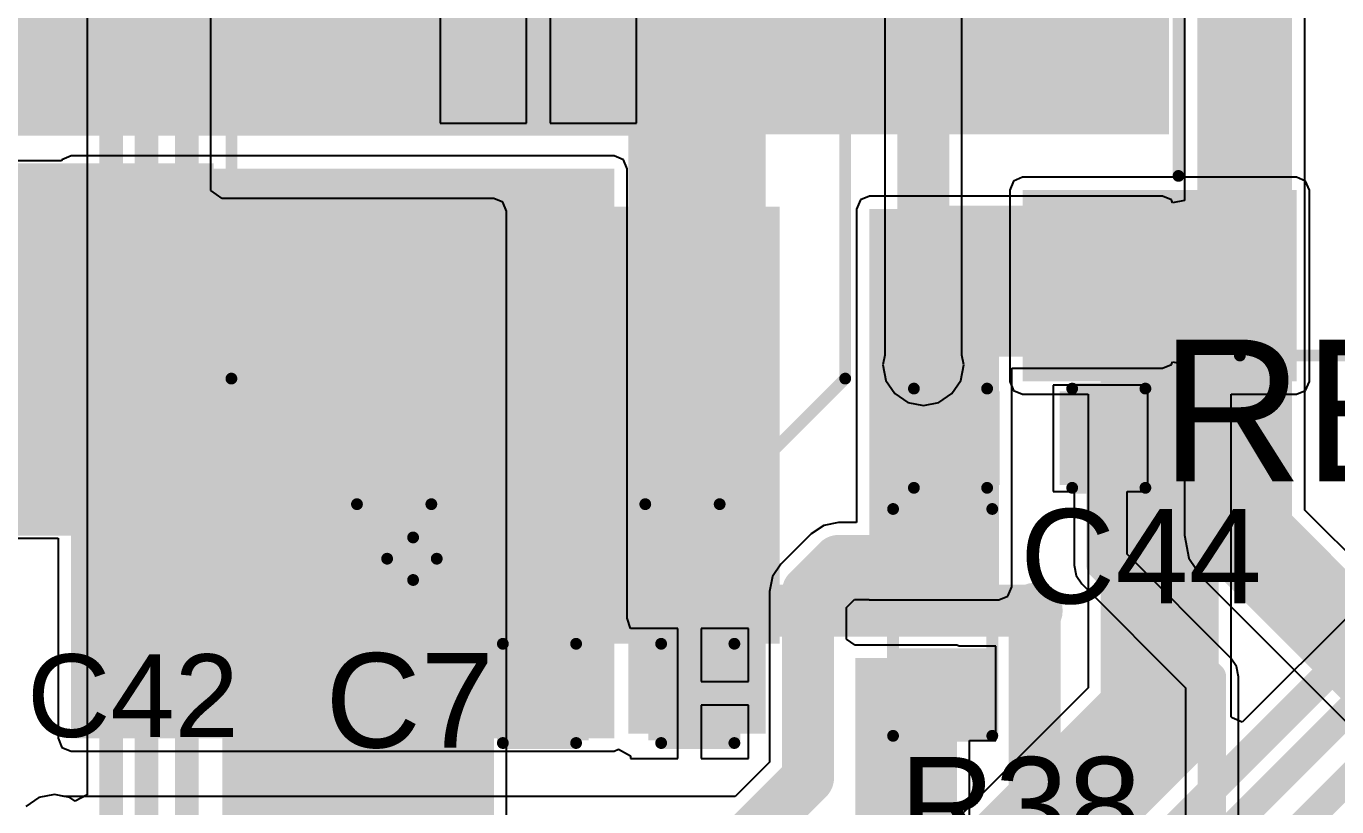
# Model space of a CAD drawing. Header units: millimetres. Extents: x -0.27 to 4.7, y -0.39 to 2.83.
# Drawn here: x 3.32 to 3.875, y 1.77 to 2.1 of the extents above; entities that cross this region are included whole.
import ezdxf

# ---------------------------------------------------------------- set-up
doc = ezdxf.new("R2010")
doc.units = ezdxf.units.MM
doc.header["$MEASUREMENT"] = 0
for name, color, linetype in [('BottomLayer', 5, 'Continuous'), ('BottomSolder', 6, 'Continuous'), ('TopLayer', 1, 'Continuous'), ('TopOverlay', 2, 'Continuous'), ('TopPaste', 8, 'Continuous'), ('TopSolder', 216, 'Continuous'), ('ViaHoleLayer', 16, 'Continuous')]:
    doc.layers.add(name, color=color, linetype=linetype)
doc.styles.add('Arial', font='', dxfattribs={"height": 0.2})
doc.styles.get('Arial').set_extended_font_data('Arial')

# ---------------------------------------------------------------- blocks, each defined once
blk = doc.blocks.new('20SVPF120M_42')
at = {"layer": 'TopLayer'}
for points in [[(-0.17913, 0.0315), (-0.04134, 0.0315), (-0.04134, -0.0315), (-0.17913, -0.0315)], [(0.04134, 0.0315), (0.17913, 0.0315), (0.17913, -0.0315), (0.04134, -0.0315)]]:
    blk.add_hatch(color=1, dxfattribs=at).paths.add_polyline_path(points)
at = {"layer": 'TopPaste'}
for points in [[(-0.17913, 0.0315), (-0.04134, 0.0315), (-0.04134, -0.0315), (-0.17913, -0.0315)], [(0.04134, 0.0315), (0.17913, 0.0315), (0.17913, -0.0315), (0.04134, -0.0315)]]:
    blk.add_hatch(color=8, dxfattribs=at).paths.add_polyline_path(points)
at = {"layer": 'TopSolder'}
for points in [[(-0.18313, 0.0355), (-0.03734, 0.0355), (-0.03734, -0.0355), (-0.18313, -0.0355)], [(0.03734, 0.0355), (0.18313, 0.0355), (0.18313, -0.0355), (0.03734, -0.0355)]]:
    blk.add_hatch(color=216, dxfattribs=at).paths.add_polyline_path(points)
at = {"layer": 'TopOverlay', "const_width": 0.005}
for points in [[(-0.07677, 0.12992), (-0.12992, 0.07677)], [(-0.07677, 0.12992), (0.12992, 0.12992)], [(0.12992, 0.12992), (0.12992, 0.04528)], [(-0.12992, 0.07677), (-0.12992, 0.04528)], [(-0.153, 0.064), (-0.153, 0.043)], [(-0.162, 0.053), (-0.144, 0.053)], [(-0.12992, -0.04528), (-0.12992, -0.07677)], [(0.12992, -0.04528), (0.12992, -0.12992)], [(-0.12992, -0.07677), (-0.07677, -0.12992)], [(-0.07677, -0.12992), (0.12992, -0.12992)]]:
    blk.add_lwpolyline(points, dxfattribs=at)
at = {"layer": 'TopOverlay', "const_width": 0.0025}
for points in [[(-0.07802, 0.12992, 1), (-0.07552, 0.12992, 1)], [(-0.07802, 0.12992, 1), (-0.07552, 0.12992, 1)], [(0.12867, 0.12992, 1), (0.13117, 0.12992, 1)], [(0.12867, 0.12992, 1), (0.13117, 0.12992, 1)], [(-0.13117, 0.07677, 1), (-0.12867, 0.07677, 1)], [(-0.13117, 0.07677, 1), (-0.12867, 0.07677, 1)], [(-0.15425, 0.064, 1), (-0.15175, 0.064, 1)], [(-0.16325, 0.053, 1), (-0.16075, 0.053, 1)], [(-0.14525, 0.053, 1), (-0.14275, 0.053, 1)], [(-0.15425, 0.043, 1), (-0.15175, 0.043, 1)], [(-0.13117, 0.04528, 1), (-0.12867, 0.04528, 1)], [(0.12867, 0.04528, 1), (0.13117, 0.04528, 1)], [(-0.13117, -0.04528, 1), (-0.12867, -0.04528, 1)], [(0.12867, -0.04528, 1), (0.13117, -0.04528, 1)], [(-0.13117, -0.07677, 1), (-0.12867, -0.07677, 1)], [(-0.13117, -0.07677, 1), (-0.12867, -0.07677, 1)], [(-0.07802, -0.12992, 1), (-0.07552, -0.12992, 1)], [(-0.07802, -0.12992, 1), (-0.07552, -0.12992, 1)], [(0.12867, -0.12992, 1), (0.13117, -0.12992, 1)], [(0.12867, -0.12992, 1), (0.13117, -0.12992, 1)]]:
    blk.add_lwpolyline(points, format="xyb", close=True, dxfattribs=at)
blk = doc.blocks.new('SOT__223_59')
at = {"layer": 'TopLayer'}
for points in [[(-0.0748, 0.15945), (0.0748, 0.15945), (0.0748, 0.08071), (-0.0748, 0.08071)], [(-0.12008, -0.08071), (-0.06102, -0.08071), (-0.06102, -0.15945), (-0.12008, -0.15945)], [(-0.02953, -0.08071), (0.02953, -0.08071), (0.02953, -0.15945), (-0.02953, -0.15945)], [(0.06102, -0.08071), (0.12008, -0.08071), (0.12008, -0.15945), (0.06102, -0.15945)]]:
    blk.add_hatch(color=1, dxfattribs=at).paths.add_polyline_path(points)
at = {"layer": 'TopPaste'}
for points in [[(-0.0748, 0.15945), (0.0748, 0.15945), (0.0748, 0.08071), (-0.0748, 0.08071)], [(-0.12008, -0.08071), (-0.06102, -0.08071), (-0.06102, -0.15945), (-0.12008, -0.15945)], [(-0.02953, -0.08071), (0.02953, -0.08071), (0.02953, -0.15945), (-0.02953, -0.15945)], [(0.06102, -0.08071), (0.12008, -0.08071), (0.12008, -0.15945), (0.06102, -0.15945)]]:
    blk.add_hatch(color=8, dxfattribs=at).paths.add_polyline_path(points)
at = {"layer": 'TopSolder'}
for points in [[(-0.0788, 0.16345), (0.0788, 0.16345), (0.0788, 0.07671), (-0.0788, 0.07671)], [(-0.12408, -0.07671), (-0.05702, -0.07671), (-0.05702, -0.16345), (-0.12408, -0.16345)], [(-0.03353, -0.07671), (0.03353, -0.07671), (0.03353, -0.16345), (-0.03353, -0.16345)], [(0.05702, -0.07671), (0.12408, -0.07671), (0.12408, -0.16345), (0.05702, -0.16345)]]:
    blk.add_hatch(color=216, dxfattribs=at).paths.add_polyline_path(points)
at = {"layer": 'TopOverlay'}
for points, const_width in [([(-0.13, -0.072), (-0.13, 0.071)], 0.005), ([(0.13, 0.071), (-0.13, 0.071)], 0.005), ([(0.13, -0.072), (0.13, 0.071)], 0.005), ([(0.13, -0.072), (-0.13, -0.072)], 0.005), ([(-0.132, -0.126), (-0.132, -0.116)], 0.00787), ([(-0.127, -0.121), (-0.132, -0.116)], 0.00787), ([(-0.132, -0.126), (-0.127, -0.121)], 0.00787)]:
    blk.add_lwpolyline(points, dxfattribs=dict(at, const_width=const_width))
for points, const_width in [([(-0.13125, 0.071, 1), (-0.12875, 0.071, 1)], 0.0025), ([(-0.13125, 0.071, 1), (-0.12875, 0.071, 1)], 0.0025), ([(0.12875, 0.071, 1), (0.13125, 0.071, 1)], 0.0025), ([(0.12875, 0.071, 1), (0.13125, 0.071, 1)], 0.0025), ([(-0.13125, -0.072, 1), (-0.12875, -0.072, 1)], 0.0025), ([(-0.13125, -0.072, 1), (-0.12875, -0.072, 1)], 0.0025), ([(0.12875, -0.072, 1), (0.13125, -0.072, 1)], 0.0025), ([(0.12875, -0.072, 1), (0.13125, -0.072, 1)], 0.0025), ([(-0.13397, -0.116, 1), (-0.13003, -0.116, 1)], 0.00394), ([(-0.13397, -0.116, 1), (-0.13003, -0.116, 1)], 0.00394), ([(-0.12897, -0.121, 1), (-0.12503, -0.121, 1)], 0.00394), ([(-0.12897, -0.121, 1), (-0.12503, -0.121, 1)], 0.00394), ([(-0.13397, -0.126, 1), (-0.13003, -0.126, 1)], 0.00394), ([(-0.13397, -0.126, 1), (-0.13003, -0.126, 1)], 0.00394)]:
    blk.add_lwpolyline(points, format="xyb", close=True, dxfattribs=dict(at, const_width=const_width))
blk = doc.blocks.new('TL3301NF160QG_60')
at = {"layer": 'TopLayer'}
for points in [[(-0.1374, 0.06063), (-0.22087, 0.06063), (-0.22087, 0.11654), (-0.1374, 0.11654)], [(0.22087, 0.06063), (0.1374, 0.06063), (0.1374, 0.11654), (0.22087, 0.11654)], [(-0.1374, -0.11654), (-0.22087, -0.11654), (-0.22087, -0.06063), (-0.1374, -0.06063)], [(0.22087, -0.11654), (0.1374, -0.11654), (0.1374, -0.06063), (0.22087, -0.06063)]]:
    blk.add_hatch(color=1, dxfattribs=at).paths.add_polyline_path(points)
at = {"layer": 'TopPaste'}
for points in [[(-0.1374, 0.06063), (-0.22087, 0.06063), (-0.22087, 0.11654), (-0.1374, 0.11654)], [(0.22087, 0.06063), (0.1374, 0.06063), (0.1374, 0.11654), (0.22087, 0.11654)], [(-0.1374, -0.11654), (-0.22087, -0.11654), (-0.22087, -0.06063), (-0.1374, -0.06063)], [(0.22087, -0.11654), (0.1374, -0.11654), (0.1374, -0.06063), (0.22087, -0.06063)]]:
    blk.add_hatch(color=8, dxfattribs=at).paths.add_polyline_path(points)
at = {"layer": 'TopSolder'}
for points in [[(-0.1334, 0.05663), (-0.22487, 0.05663), (-0.22487, 0.12054), (-0.1334, 0.12054)], [(0.22487, 0.05663), (0.1334, 0.05663), (0.1334, 0.12054), (0.22487, 0.12054)], [(-0.1334, -0.12054), (-0.22487, -0.12054), (-0.22487, -0.05663), (-0.1334, -0.05663)], [(0.22487, -0.12054), (0.1334, -0.12054), (0.1334, -0.05663), (0.22487, -0.05663)]]:
    blk.add_hatch(color=216, dxfattribs=at).paths.add_polyline_path(points)
at = {"layer": 'TopOverlay'}
for points, const_width in [([(-0.188, 0.129), (-0.183, 0.124)], 0.00787), ([(-0.188, 0.129), (-0.178, 0.129)], 0.00787), ([(-0.183, 0.124), (-0.178, 0.129)], 0.00787), ([(-0.101, 0.12), (0.094, 0.12)], 0.005), ([(0.12, -0.041), (0.12, 0.044)], 0.005), ([(-0.12, -0.044), (-0.12, 0.041)], 0.005), ([(-0.094, -0.12), (0.101, -0.12)], 0.005)]:
    blk.add_lwpolyline(points, dxfattribs=dict(at, const_width=const_width))
for points, const_width in [([(-0.18997, 0.129, 1), (-0.18603, 0.129, 1)], 0.00394), ([(-0.18997, 0.129, 1), (-0.18603, 0.129, 1)], 0.00394), ([(-0.18497, 0.124, 1), (-0.18103, 0.124, 1)], 0.00394), ([(-0.18497, 0.124, 1), (-0.18103, 0.124, 1)], 0.00394), ([(-0.17997, 0.129, 1), (-0.17603, 0.129, 1)], 0.00394), ([(-0.17997, 0.129, 1), (-0.17603, 0.129, 1)], 0.00394), ([(-0.10225, 0.12, 1), (-0.09975, 0.12, 1)], 0.0025), ([(0.09275, 0.12, 1), (0.09525, 0.12, 1)], 0.0025), ([(0.11875, 0.044, 1), (0.12125, 0.044, 1)], 0.0025), ([(-0.12125, 0.041, 1), (-0.11875, 0.041, 1)], 0.0025), ([(0.11875, -0.041, 1), (0.12125, -0.041, 1)], 0.0025), ([(-0.12125, -0.044, 1), (-0.11875, -0.044, 1)], 0.0025), ([(-0.09525, -0.12, 1), (-0.09275, -0.12, 1)], 0.0025), ([(0.09975, -0.12, 1), (0.10225, -0.12, 1)], 0.0025)]:
    blk.add_lwpolyline(points, format="xyb", close=True, dxfattribs=dict(at, const_width=const_width))
blk = doc.blocks.new('R___0603_72')
at = {"layer": 'TopLayer'}
for points in [[(-0.015, 0.0175), (-0.015, -0.0175), (-0.045, -0.0175), (-0.045, 0.0175)], [(0.045, 0.0175), (0.045, -0.0175), (0.015, -0.0175), (0.015, 0.0175)]]:
    blk.add_hatch(color=1, dxfattribs=at).paths.add_polyline_path(points)
at = {"layer": 'TopPaste'}
for points in [[(-0.015, 0.0175), (-0.015, -0.0175), (-0.045, -0.0175), (-0.045, 0.0175)], [(0.045, 0.0175), (0.045, -0.0175), (0.015, -0.0175), (0.015, 0.0175)]]:
    blk.add_hatch(color=8, dxfattribs=at).paths.add_polyline_path(points)
at = {"layer": 'TopSolder'}
for points in [[(-0.011, 0.0215), (-0.011, -0.0215), (-0.049, -0.0215), (-0.049, 0.0215)], [(0.049, 0.0215), (0.049, -0.0215), (0.011, -0.0215), (0.011, 0.0215)]]:
    blk.add_hatch(color=216, dxfattribs=at).paths.add_polyline_path(points)
at = {"layer": 'TopOverlay', "const_width": 0.005}
for points in [[(-0.048, -0.021), (-0.048, 0.021)], [(0.048, 0.021), (-0.048, 0.021)], [(0.048, -0.021), (0.048, 0.021)], [(0.048, -0.021), (-0.048, -0.021)]]:
    blk.add_lwpolyline(points, dxfattribs=at)
at = {"layer": 'TopOverlay', "const_width": 0.0025}
for points in [[(-0.04925, 0.021, 1), (-0.04675, 0.021, 1)], [(-0.04925, 0.021, 1), (-0.04675, 0.021, 1)], [(0.04675, 0.021, 1), (0.04925, 0.021, 1)], [(0.04675, 0.021, 1), (0.04925, 0.021, 1)], [(-0.04925, -0.021, 1), (-0.04675, -0.021, 1)], [(-0.04925, -0.021, 1), (-0.04675, -0.021, 1)], [(0.04675, -0.021, 1), (0.04925, -0.021, 1)], [(0.04675, -0.021, 1), (0.04925, -0.021, 1)]]:
    blk.add_lwpolyline(points, format="xyb", close=True, dxfattribs=at)
blk = doc.blocks.new('C___0603_176')
at = {"layer": 'TopLayer'}
for points in [[(-0.015, 0.0175), (-0.015, -0.0175), (-0.045, -0.0175), (-0.045, 0.0175)], [(0.045, 0.0175), (0.045, -0.0175), (0.015, -0.0175), (0.015, 0.0175)]]:
    blk.add_hatch(color=1, dxfattribs=at).paths.add_polyline_path(points)
at = {"layer": 'TopPaste'}
for points in [[(-0.015, 0.0175), (-0.015, -0.0175), (-0.045, -0.0175), (-0.045, 0.0175)], [(0.045, 0.0175), (0.045, -0.0175), (0.015, -0.0175), (0.015, 0.0175)]]:
    blk.add_hatch(color=8, dxfattribs=at).paths.add_polyline_path(points)
at = {"layer": 'TopSolder'}
for points in [[(-0.01264, 0.01986), (-0.01264, -0.01986), (-0.04736, -0.01986), (-0.04736, 0.01986)], [(0.04736, 0.01986), (0.04736, -0.01986), (0.01264, -0.01986), (0.01264, 0.01986)]]:
    blk.add_hatch(color=216, dxfattribs=at).paths.add_polyline_path(points)
at = {"layer": 'TopOverlay', "const_width": 0.005}
for points in [[(-0.049, 0.021), (-0.049, -0.021)], [(-0.018, 0.021), (-0.049, 0.021)], [(0.049, 0.021), (0.018, 0.021)], [(0.049, 0.021), (0.049, -0.021)], [(-0.018, -0.021), (-0.049, -0.021)], [(0.049, -0.021), (0.018, -0.021)]]:
    blk.add_lwpolyline(points, dxfattribs=at)
at = {"layer": 'TopOverlay', "const_width": 0.0025}
for points in [[(-0.05025, 0.021, 1), (-0.04775, 0.021, 1)], [(-0.05025, 0.021, 1), (-0.04775, 0.021, 1)], [(-0.01925, 0.021, 1), (-0.01675, 0.021, 1)], [(0.01675, 0.021, 1), (0.01925, 0.021, 1)], [(0.04775, 0.021, 1), (0.05025, 0.021, 1)], [(0.04775, 0.021, 1), (0.05025, 0.021, 1)], [(-0.05025, -0.021, 1), (-0.04775, -0.021, 1)], [(-0.05025, -0.021, 1), (-0.04775, -0.021, 1)], [(-0.01925, -0.021, 1), (-0.01675, -0.021, 1)], [(0.01675, -0.021, 1), (0.01925, -0.021, 1)], [(0.04775, -0.021, 1), (0.05025, -0.021, 1)], [(0.04775, -0.021, 1), (0.05025, -0.021, 1)]]:
    blk.add_lwpolyline(points, format="xyb", close=True, dxfattribs=at)
blk = doc.blocks.new('C___0603_212')
at = {"layer": 'TopLayer'}
for points in [[(-0.015, 0.0175), (-0.015, -0.0175), (-0.045, -0.0175), (-0.045, 0.0175)], [(0.045, 0.0175), (0.045, -0.0175), (0.015, -0.0175), (0.015, 0.0175)]]:
    blk.add_hatch(color=1, dxfattribs=at).paths.add_polyline_path(points)
at = {"layer": 'TopPaste'}
for points in [[(-0.015, 0.0175), (-0.015, -0.0175), (-0.045, -0.0175), (-0.045, 0.0175)], [(0.045, 0.0175), (0.045, -0.0175), (0.015, -0.0175), (0.015, 0.0175)]]:
    blk.add_hatch(color=8, dxfattribs=at).paths.add_polyline_path(points)
at = {"layer": 'TopSolder'}
for points in [[(-0.01264, 0.01986), (-0.01264, -0.01986), (-0.04736, -0.01986), (-0.04736, 0.01986)], [(0.04736, 0.01986), (0.04736, -0.01986), (0.01264, -0.01986), (0.01264, 0.01986)]]:
    blk.add_hatch(color=216, dxfattribs=at).paths.add_polyline_path(points)
at = {"layer": 'TopOverlay', "const_width": 0.005}
for points in [[(-0.018, 0.021), (-0.049, 0.021)], [(-0.049, 0.021), (-0.049, -0.021)], [(0.049, 0.021), (0.018, 0.021)], [(0.049, 0.021), (0.049, -0.021)], [(-0.018, -0.021), (-0.049, -0.021)], [(0.049, -0.021), (0.018, -0.021)]]:
    blk.add_lwpolyline(points, dxfattribs=at)
at = {"layer": 'TopOverlay', "const_width": 0.0025}
for points in [[(-0.05025, 0.021, 1), (-0.04775, 0.021, 1)], [(-0.05025, 0.021, 1), (-0.04775, 0.021, 1)], [(-0.01925, 0.021, 1), (-0.01675, 0.021, 1)], [(0.01675, 0.021, 1), (0.01925, 0.021, 1)], [(0.04775, 0.021, 1), (0.05025, 0.021, 1)], [(0.04775, 0.021, 1), (0.05025, 0.021, 1)], [(-0.05025, -0.021, 1), (-0.04775, -0.021, 1)], [(-0.05025, -0.021, 1), (-0.04775, -0.021, 1)], [(-0.01925, -0.021, 1), (-0.01675, -0.021, 1)], [(0.01675, -0.021, 1), (0.01925, -0.021, 1)], [(0.04775, -0.021, 1), (0.05025, -0.021, 1)], [(0.04775, -0.021, 1), (0.05025, -0.021, 1)]]:
    blk.add_lwpolyline(points, format="xyb", close=True, dxfattribs=at)

msp = doc.modelspace()

# ---------------------------------------------------------------- hatches: boundary and pattern name
at = {"layer": 'BottomLayer'}
for points in [[(3.74182, 1.94995), (3.85782, 1.94995), (3.85782, 2.03095), (3.74182, 2.03095)], [(3.403, 1.646), (3.518, 1.646), (3.518, 2.022), (3.403, 2.022)], [(3.565, 1.83895), (3.639, 1.83895), (3.639, 2.024), (3.565, 2.024)]]:
    msp.add_hatch(color=5, dxfattribs=at).paths.add_polyline_path(points)
h = msp.add_hatch(color=5, dxfattribs=at)
edge = h.paths.add_edge_path()
edge.add_arc((3.46518, 2.00282), 0.01181, 0, 360)
h = msp.add_hatch(color=5, dxfattribs=at)
edge = h.paths.add_edge_path()
edge.add_arc((3.48978, 2.00282), 0.01181, 0, 360)
h = msp.add_hatch(color=5, dxfattribs=at)
edge = h.paths.add_edge_path()
edge.add_arc((3.59358, 2.00282), 0.01181, 0, 360)
h = msp.add_hatch(color=5, dxfattribs=at)
edge = h.paths.add_edge_path()
edge.add_arc((3.61818, 2.00282), 0.01181, 0, 360)
h = msp.add_hatch(color=5, dxfattribs=at)
edge = h.paths.add_edge_path()
edge.add_arc((3.83582, 2.00095), 0.01181, 0, 360)
h = msp.add_hatch(color=5, dxfattribs=at)
edge = h.paths.add_edge_path()
edge.add_arc((3.46518, 1.97682), 0.01181, 0, 360)
h = msp.add_hatch(color=5, dxfattribs=at)
edge = h.paths.add_edge_path()
edge.add_arc((3.48978, 1.97682), 0.01181, 0, 360)
h = msp.add_hatch(color=5, dxfattribs=at)
edge = h.paths.add_edge_path()
edge.add_arc((3.59358, 1.97648), 0.01181, 0, 360)
h = msp.add_hatch(color=5, dxfattribs=at)
edge = h.paths.add_edge_path()
edge.add_arc((3.61818, 1.97648), 0.01181, 0, 360)
h = msp.add_hatch(color=5, dxfattribs=at)
edge = h.paths.add_edge_path()
edge.add_arc((3.83582, 1.97295), 0.01181, 0, 360)
h = msp.add_hatch(color=5, dxfattribs=at)
edge = h.paths.add_edge_path()
edge.add_arc((3.69982, 1.95695), 0.01181, 0, 360)
h = msp.add_hatch(color=5, dxfattribs=at)
edge = h.paths.add_edge_path()
edge.add_arc((3.46518, 1.94982), 0.01181, 0, 360)
h = msp.add_hatch(color=5, dxfattribs=at)
edge = h.paths.add_edge_path()
edge.add_arc((3.48978, 1.94982), 0.01181, 0, 360)
h = msp.add_hatch(color=5, dxfattribs=at)
edge = h.paths.add_edge_path()
edge.add_arc((3.59358, 1.95015), 0.01181, 0, 360)
h = msp.add_hatch(color=5, dxfattribs=at)
edge = h.paths.add_edge_path()
edge.add_arc((3.61818, 1.95015), 0.01181, 0, 360)
h = msp.add_hatch(color=5, dxfattribs=at)
edge = h.paths.add_edge_path()
edge.add_arc((3.46518, 1.92382), 0.01181, 0, 360)
h = msp.add_hatch(color=5, dxfattribs=at)
edge = h.paths.add_edge_path()
edge.add_arc((3.48978, 1.92382), 0.01181, 0, 360)
h = msp.add_hatch(color=5, dxfattribs=at)
edge = h.paths.add_edge_path()
edge.add_arc((3.59358, 1.92382), 0.01181, 0, 360)
h = msp.add_hatch(color=5, dxfattribs=at)
edge = h.paths.add_edge_path()
edge.add_arc((3.61818, 1.92382), 0.01181, 0, 360)
h = msp.add_hatch(color=5, dxfattribs=at)
edge = h.paths.add_edge_path()
edge.add_arc((3.60482, 1.85295), 0.01181, 0, 360)
h = msp.add_hatch(color=5, dxfattribs=at)
edge = h.paths.add_edge_path()
edge.add_arc((3.747, 1.85295), 0.01181, 0, 360)
h = msp.add_hatch(color=5, dxfattribs=at)
edge = h.paths.add_edge_path()
edge.add_arc((3.428, 1.817), 0.01181, 0, 360)
at = {"layer": 'BottomSolder'}
h = msp.add_hatch(color=6, dxfattribs=at)
edge = h.paths.add_edge_path()
edge.add_arc((3.46518, 2.00282), 0.00591, 0, 360)
h = msp.add_hatch(color=6, dxfattribs=at)
edge = h.paths.add_edge_path()
edge.add_arc((3.48978, 2.00282), 0.00591, 0, 360)
h = msp.add_hatch(color=6, dxfattribs=at)
edge = h.paths.add_edge_path()
edge.add_arc((3.59358, 2.00282), 0.00591, 0, 360)
h = msp.add_hatch(color=6, dxfattribs=at)
edge = h.paths.add_edge_path()
edge.add_arc((3.61818, 2.00282), 0.00591, 0, 360)
h = msp.add_hatch(color=6, dxfattribs=at)
edge = h.paths.add_edge_path()
edge.add_arc((3.83582, 2.00095), 0.00591, 0, 360)
h = msp.add_hatch(color=6, dxfattribs=at)
edge = h.paths.add_edge_path()
edge.add_arc((3.46518, 1.97682), 0.00591, 0, 360)
h = msp.add_hatch(color=6, dxfattribs=at)
edge = h.paths.add_edge_path()
edge.add_arc((3.48978, 1.97682), 0.00591, 0, 360)
h = msp.add_hatch(color=6, dxfattribs=at)
edge = h.paths.add_edge_path()
edge.add_arc((3.59358, 1.97648), 0.00591, 0, 360)
h = msp.add_hatch(color=6, dxfattribs=at)
edge = h.paths.add_edge_path()
edge.add_arc((3.61818, 1.97648), 0.00591, 0, 360)
h = msp.add_hatch(color=6, dxfattribs=at)
edge = h.paths.add_edge_path()
edge.add_arc((3.83582, 1.97295), 0.00591, 0, 360)
h = msp.add_hatch(color=6, dxfattribs=at)
edge = h.paths.add_edge_path()
edge.add_arc((3.69982, 1.95695), 0.00591, 0, 360)
h = msp.add_hatch(color=6, dxfattribs=at)
edge = h.paths.add_edge_path()
edge.add_arc((3.46518, 1.94982), 0.00591, 0, 360)
h = msp.add_hatch(color=6, dxfattribs=at)
edge = h.paths.add_edge_path()
edge.add_arc((3.48978, 1.94982), 0.00591, 0, 360)
h = msp.add_hatch(color=6, dxfattribs=at)
edge = h.paths.add_edge_path()
edge.add_arc((3.59358, 1.95015), 0.00591, 0, 360)
h = msp.add_hatch(color=6, dxfattribs=at)
edge = h.paths.add_edge_path()
edge.add_arc((3.61818, 1.95015), 0.00591, 0, 360)
h = msp.add_hatch(color=6, dxfattribs=at)
edge = h.paths.add_edge_path()
edge.add_arc((3.46518, 1.92382), 0.00591, 0, 360)
h = msp.add_hatch(color=6, dxfattribs=at)
edge = h.paths.add_edge_path()
edge.add_arc((3.48978, 1.92382), 0.00591, 0, 360)
h = msp.add_hatch(color=6, dxfattribs=at)
edge = h.paths.add_edge_path()
edge.add_arc((3.59358, 1.92382), 0.00591, 0, 360)
h = msp.add_hatch(color=6, dxfattribs=at)
edge = h.paths.add_edge_path()
edge.add_arc((3.61818, 1.92382), 0.00591, 0, 360)
h = msp.add_hatch(color=6, dxfattribs=at)
edge = h.paths.add_edge_path()
edge.add_arc((3.60482, 1.85295), 0.00591, 0, 360)
h = msp.add_hatch(color=6, dxfattribs=at)
edge = h.paths.add_edge_path()
edge.add_arc((3.747, 1.85295), 0.00591, 0, 360)
h = msp.add_hatch(color=6, dxfattribs=at)
edge = h.paths.add_edge_path()
edge.add_arc((3.428, 1.817), 0.00591, 0, 360)
at = {"layer": 'TopLayer'}
for points in [[(3.018, 2.054), (3.57582, 2.054), (3.57582, 2.57695), (3.018, 2.57695)], [(3.47282, 2.05452), (3.80382, 2.05452), (3.80382, 2.42795), (3.47282, 2.42795)], [(3.575, 1.80095), (3.633, 1.80095), (3.633, 2.07595), (3.575, 2.07595)], [(3.339, 1.79895), (3.569, 1.79895), (3.569, 2.04), (3.339, 2.04)], [(3.677, 1.96095), (3.801, 1.96095), (3.801, 2.02295), (3.677, 2.02295)], [(3.075, 1.919), (3.321, 1.919), (3.321, 2.002), (3.075, 2.002)], [(3.677, 1.863), (3.73182, 1.863), (3.73182, 1.99095), (3.677, 1.99095)], [(3.671, 1.65195), (3.714, 1.65195), (3.714, 1.833), (3.671, 1.833)]]:
    msp.add_hatch(color=1, dxfattribs=at).paths.add_polyline_path(points)
h = msp.add_hatch(color=1, dxfattribs=at)
edge = h.paths.add_edge_path()
edge.add_arc((3.46518, 2.00282), 0.01181, 0, 360)
h = msp.add_hatch(color=1, dxfattribs=at)
edge = h.paths.add_edge_path()
edge.add_arc((3.48978, 2.00282), 0.01181, 0, 360)
h = msp.add_hatch(color=1, dxfattribs=at)
edge = h.paths.add_edge_path()
edge.add_arc((3.59358, 2.00282), 0.01181, 0, 360)
h = msp.add_hatch(color=1, dxfattribs=at)
edge = h.paths.add_edge_path()
edge.add_arc((3.61818, 2.00282), 0.01181, 0, 360)
h = msp.add_hatch(color=1, dxfattribs=at)
edge = h.paths.add_edge_path()
edge.add_arc((3.83582, 2.00095), 0.01181, 0, 360)
h = msp.add_hatch(color=1, dxfattribs=at)
edge = h.paths.add_edge_path()
edge.add_arc((3.46518, 1.97682), 0.01181, 0, 360)
h = msp.add_hatch(color=1, dxfattribs=at)
edge = h.paths.add_edge_path()
edge.add_arc((3.48978, 1.97682), 0.01181, 0, 360)
h = msp.add_hatch(color=1, dxfattribs=at)
edge = h.paths.add_edge_path()
edge.add_arc((3.59358, 1.97648), 0.01181, 0, 360)
h = msp.add_hatch(color=1, dxfattribs=at)
edge = h.paths.add_edge_path()
edge.add_arc((3.61818, 1.97648), 0.01181, 0, 360)
h = msp.add_hatch(color=1, dxfattribs=at)
edge = h.paths.add_edge_path()
edge.add_arc((3.83582, 1.97295), 0.01181, 0, 360)
h = msp.add_hatch(color=1, dxfattribs=at)
edge = h.paths.add_edge_path()
edge.add_arc((3.69982, 1.95695), 0.01181, 0, 360)
h = msp.add_hatch(color=1, dxfattribs=at)
edge = h.paths.add_edge_path()
edge.add_arc((3.46518, 1.94982), 0.01181, 0, 360)
h = msp.add_hatch(color=1, dxfattribs=at)
edge = h.paths.add_edge_path()
edge.add_arc((3.48978, 1.94982), 0.01181, 0, 360)
h = msp.add_hatch(color=1, dxfattribs=at)
edge = h.paths.add_edge_path()
edge.add_arc((3.59358, 1.95015), 0.01181, 0, 360)
h = msp.add_hatch(color=1, dxfattribs=at)
edge = h.paths.add_edge_path()
edge.add_arc((3.61818, 1.95015), 0.01181, 0, 360)
h = msp.add_hatch(color=1, dxfattribs=at)
edge = h.paths.add_edge_path()
edge.add_arc((3.46518, 1.92382), 0.01181, 0, 360)
h = msp.add_hatch(color=1, dxfattribs=at)
edge = h.paths.add_edge_path()
edge.add_arc((3.48978, 1.92382), 0.01181, 0, 360)
h = msp.add_hatch(color=1, dxfattribs=at)
edge = h.paths.add_edge_path()
edge.add_arc((3.59358, 1.92382), 0.01181, 0, 360)
h = msp.add_hatch(color=1, dxfattribs=at)
edge = h.paths.add_edge_path()
edge.add_arc((3.61818, 1.92382), 0.01181, 0, 360)
h = msp.add_hatch(color=1, dxfattribs=at)
edge = h.paths.add_edge_path()
edge.add_arc((3.60482, 1.85295), 0.01181, 0, 360)
h = msp.add_hatch(color=1, dxfattribs=at)
edge = h.paths.add_edge_path()
edge.add_arc((3.747, 1.85295), 0.01181, 0, 360)
h = msp.add_hatch(color=1, dxfattribs=at)
edge = h.paths.add_edge_path()
edge.add_arc((3.428, 1.817), 0.01181, 0, 360)
at = {"layer": 'TopSolder'}
h = msp.add_hatch(color=216, dxfattribs=at)
edge = h.paths.add_edge_path()
edge.add_arc((3.46518, 2.00282), 0.00591, 0, 360)
h = msp.add_hatch(color=216, dxfattribs=at)
edge = h.paths.add_edge_path()
edge.add_arc((3.48978, 2.00282), 0.00591, 0, 360)
h = msp.add_hatch(color=216, dxfattribs=at)
edge = h.paths.add_edge_path()
edge.add_arc((3.59358, 2.00282), 0.00591, 0, 360)
h = msp.add_hatch(color=216, dxfattribs=at)
edge = h.paths.add_edge_path()
edge.add_arc((3.61818, 2.00282), 0.00591, 0, 360)
h = msp.add_hatch(color=216, dxfattribs=at)
edge = h.paths.add_edge_path()
edge.add_arc((3.83582, 2.00095), 0.00591, 0, 360)
h = msp.add_hatch(color=216, dxfattribs=at)
edge = h.paths.add_edge_path()
edge.add_arc((3.46518, 1.97682), 0.00591, 0, 360)
h = msp.add_hatch(color=216, dxfattribs=at)
edge = h.paths.add_edge_path()
edge.add_arc((3.48978, 1.97682), 0.00591, 0, 360)
h = msp.add_hatch(color=216, dxfattribs=at)
edge = h.paths.add_edge_path()
edge.add_arc((3.59358, 1.97648), 0.00591, 0, 360)
h = msp.add_hatch(color=216, dxfattribs=at)
edge = h.paths.add_edge_path()
edge.add_arc((3.61818, 1.97648), 0.00591, 0, 360)
h = msp.add_hatch(color=216, dxfattribs=at)
edge = h.paths.add_edge_path()
edge.add_arc((3.83582, 1.97295), 0.00591, 0, 360)
h = msp.add_hatch(color=216, dxfattribs=at)
edge = h.paths.add_edge_path()
edge.add_arc((3.69982, 1.95695), 0.00591, 0, 360)
h = msp.add_hatch(color=216, dxfattribs=at)
edge = h.paths.add_edge_path()
edge.add_arc((3.46518, 1.94982), 0.00591, 0, 360)
h = msp.add_hatch(color=216, dxfattribs=at)
edge = h.paths.add_edge_path()
edge.add_arc((3.48978, 1.94982), 0.00591, 0, 360)
h = msp.add_hatch(color=216, dxfattribs=at)
edge = h.paths.add_edge_path()
edge.add_arc((3.59358, 1.95015), 0.00591, 0, 360)
h = msp.add_hatch(color=216, dxfattribs=at)
edge = h.paths.add_edge_path()
edge.add_arc((3.61818, 1.95015), 0.00591, 0, 360)
h = msp.add_hatch(color=216, dxfattribs=at)
edge = h.paths.add_edge_path()
edge.add_arc((3.46518, 1.92382), 0.00591, 0, 360)
h = msp.add_hatch(color=216, dxfattribs=at)
edge = h.paths.add_edge_path()
edge.add_arc((3.48978, 1.92382), 0.00591, 0, 360)
h = msp.add_hatch(color=216, dxfattribs=at)
edge = h.paths.add_edge_path()
edge.add_arc((3.59358, 1.92382), 0.00591, 0, 360)
h = msp.add_hatch(color=216, dxfattribs=at)
edge = h.paths.add_edge_path()
edge.add_arc((3.61818, 1.92382), 0.00591, 0, 360)
h = msp.add_hatch(color=216, dxfattribs=at)
edge = h.paths.add_edge_path()
edge.add_arc((3.60482, 1.85295), 0.00591, 0, 360)
h = msp.add_hatch(color=216, dxfattribs=at)
edge = h.paths.add_edge_path()
edge.add_arc((3.747, 1.85295), 0.00591, 0, 360)
h = msp.add_hatch(color=216, dxfattribs=at)
edge = h.paths.add_edge_path()
edge.add_arc((3.428, 1.817), 0.00591, 0, 360)
at = {"layer": 'ViaHoleLayer'}
h = msp.add_hatch(color=16, dxfattribs=at)
edge = h.paths.add_edge_path()
edge.add_arc((3.46518, 2.00282), 0.00591, 0, 360)
h = msp.add_hatch(color=16, dxfattribs=at)
edge = h.paths.add_edge_path()
edge.add_arc((3.48978, 2.00282), 0.00591, 0, 360)
h = msp.add_hatch(color=16, dxfattribs=at)
edge = h.paths.add_edge_path()
edge.add_arc((3.59358, 2.00282), 0.00591, 0, 360)
h = msp.add_hatch(color=16, dxfattribs=at)
edge = h.paths.add_edge_path()
edge.add_arc((3.61818, 2.00282), 0.00591, 0, 360)
h = msp.add_hatch(color=16, dxfattribs=at)
edge = h.paths.add_edge_path()
edge.add_arc((3.83582, 2.00095), 0.00591, 0, 360)
h = msp.add_hatch(color=16, dxfattribs=at)
edge = h.paths.add_edge_path()
edge.add_arc((3.46518, 1.97682), 0.00591, 0, 360)
h = msp.add_hatch(color=16, dxfattribs=at)
edge = h.paths.add_edge_path()
edge.add_arc((3.48978, 1.97682), 0.00591, 0, 360)
h = msp.add_hatch(color=16, dxfattribs=at)
edge = h.paths.add_edge_path()
edge.add_arc((3.59358, 1.97648), 0.00591, 0, 360)
h = msp.add_hatch(color=16, dxfattribs=at)
edge = h.paths.add_edge_path()
edge.add_arc((3.61818, 1.97648), 0.00591, 0, 360)
h = msp.add_hatch(color=16, dxfattribs=at)
edge = h.paths.add_edge_path()
edge.add_arc((3.83582, 1.97295), 0.00591, 0, 360)
h = msp.add_hatch(color=16, dxfattribs=at)
edge = h.paths.add_edge_path()
edge.add_arc((3.69982, 1.95695), 0.00591, 0, 360)
h = msp.add_hatch(color=16, dxfattribs=at)
edge = h.paths.add_edge_path()
edge.add_arc((3.46518, 1.94982), 0.00591, 0, 360)
h = msp.add_hatch(color=16, dxfattribs=at)
edge = h.paths.add_edge_path()
edge.add_arc((3.48978, 1.94982), 0.00591, 0, 360)
h = msp.add_hatch(color=16, dxfattribs=at)
edge = h.paths.add_edge_path()
edge.add_arc((3.59358, 1.95015), 0.00591, 0, 360)
h = msp.add_hatch(color=16, dxfattribs=at)
edge = h.paths.add_edge_path()
edge.add_arc((3.61818, 1.95015), 0.00591, 0, 360)
h = msp.add_hatch(color=16, dxfattribs=at)
edge = h.paths.add_edge_path()
edge.add_arc((3.46518, 1.92382), 0.00591, 0, 360)
h = msp.add_hatch(color=16, dxfattribs=at)
edge = h.paths.add_edge_path()
edge.add_arc((3.48978, 1.92382), 0.00591, 0, 360)
h = msp.add_hatch(color=16, dxfattribs=at)
edge = h.paths.add_edge_path()
edge.add_arc((3.59358, 1.92382), 0.00591, 0, 360)
h = msp.add_hatch(color=16, dxfattribs=at)
edge = h.paths.add_edge_path()
edge.add_arc((3.61818, 1.92382), 0.00591, 0, 360)
h = msp.add_hatch(color=16, dxfattribs=at)
edge = h.paths.add_edge_path()
edge.add_arc((3.60482, 1.85295), 0.00591, 0, 360)
h = msp.add_hatch(color=16, dxfattribs=at)
edge = h.paths.add_edge_path()
edge.add_arc((3.747, 1.85295), 0.00591, 0, 360)
h = msp.add_hatch(color=16, dxfattribs=at)
edge = h.paths.add_edge_path()
edge.add_arc((3.428, 1.817), 0.00591, 0, 360)

# ---------------------------------------------------------------- linework, layer by layer
at = {"layer": 'BottomLayer'}
for p, q in [((3.3458, 2.58734), (3.3458, 1.77501)), ((3.3982, 2.03083), (3.3982, 2.4809)), ((3.68351, 2.25395), (3.68351, 1.96111)), ((3.71614, 1.96111), (3.71614, 2.24719)), ((3.74182, 2.03636), (3.738, 2.03478)), ((3.85782, 2.03636), (3.74182, 2.03636)), ((3.86165, 2.03478), (3.85782, 2.03636)), ((3.403, 2.02741), (3.3982, 2.03083)), ((3.738, 2.03478), (3.73641, 2.03095)), ((3.73641, 2.03095), (3.73641, 1.94995)), ((3.86323, 2.03095), (3.86165, 2.03478)), ((3.86323, 1.94995), (3.86323, 2.03095)), ((3.518, 2.02741), (3.403, 2.02741)), ((3.52183, 2.02583), (3.518, 2.02741)), ((3.52341, 2.022), (3.52183, 2.02583)), ((3.52341, 1.646), (3.52341, 2.022)), ((3.68351, 1.96111), (3.68268, 1.95695)), ((3.71696, 1.95695), (3.71614, 1.96111)), ((3.68268, 1.95695), (3.68399, 1.95039)), ((3.71566, 1.95039), (3.71696, 1.95695)), ((3.68399, 1.95039), (3.6877, 1.94483)), ((3.71194, 1.94483), (3.71566, 1.95039)), ((3.73641, 1.94995), (3.738, 1.94612)), ((3.86165, 1.94612), (3.86323, 1.94995)), ((3.6877, 1.94483), (3.69326, 1.94111)), ((3.70638, 1.94111), (3.71194, 1.94483)), ((3.738, 1.94612), (3.74182, 1.94454)), ((3.74182, 1.94454), (3.76956, 1.94454)), ((3.76956, 1.94454), (3.76956, 1.82036)), ((3.83008, 1.80806), (3.83008, 1.94454)), ((3.83008, 1.94454), (3.85782, 1.94454)), ((3.85782, 1.94454), (3.86165, 1.94612)), ((3.69326, 1.94111), (3.69982, 1.93981)), ((3.69982, 1.93981), (3.70638, 1.94111)), ((3.88361, 1.85451), (3.83485, 1.80576)), ((3.76956, 1.82036), (3.69462, 1.74541)), ((3.83057, 1.80761), (3.83008, 1.80806)), ((3.83485, 1.80576), (3.83057, 1.80761)), ((3.32544, 1.77384), (3.31988, 1.77012)), ((3.332, 1.77514), (3.32544, 1.77384)), ((3.33856, 1.77384), (3.332, 1.77514)), ((3.3408, 1.77234), (3.33856, 1.77384)), ((3.3458, 1.77501), (3.3408, 1.77234))]:
    msp.add_line(p, q, dxfattribs=at)
for points, const_width in [([(3.356, 1.25092), (3.356, 2.58734)], 0.01), ([(3.371, 1.24471), (3.371, 2.58113)], 0.01), ([(3.388, 1.2405), (3.388, 2.48513)], 0.01), ([(3.69982, 1.957), (3.69982, 2.25395)], 0.022), ([(3.77082, 1.70182), (4.19295, 2.12395)], 0.012), ([(3.79982, 1.80782), (3.79982, 1.96995)], 0.05), ([(3.79982, 1.96995), (3.80282, 1.97295)], 0.04), ([(3.80282, 1.97295), (3.83582, 1.97295)], 0.04), ([(3.79682, 1.69882), (3.99, 1.892)], 0.012), ([(3.58882, 1.85295), (3.60482, 1.85295)], 0.022), ([(3.60482, 1.85295), (3.747, 1.85295)], 0.022), ([(3.74582, 1.70086), (3.89482, 1.84986)], 0.012), ([(3.42782, 1.83295), (3.429, 1.83177)], 0.018), ([(3.429, 1.687), (3.429, 1.83177)], 0.018), ([(3.6765, 1.6845), (3.79982, 1.80782)], 0.05)]:
    msp.add_lwpolyline(points, dxfattribs=dict(at, const_width=const_width))
for points, const_width in [([(3.78732, 1.96995, 1), (3.81232, 1.96995, 1)], 0.025), ([(3.79282, 1.97295, 1), (3.81282, 1.97295, 1)], 0.02), ([(3.79282, 1.97295, 1), (3.81282, 1.97295, 1)], 0.02), ([(3.82582, 1.97295, 1), (3.84582, 1.97295, 1)], 0.02), ([(3.78982, 1.96995, 1), (3.80982, 1.96995, 1)], 0.02), ([(3.69432, 1.957, 1), (3.70532, 1.957, 1)], 0.011), ([(3.58332, 1.85295, 1), (3.59432, 1.85295, 1)], 0.011), ([(3.59932, 1.85295, 1), (3.61032, 1.85295, 1)], 0.011), ([(3.59932, 1.85295, 1), (3.61032, 1.85295, 1)], 0.011), ([(3.7415, 1.85295, 1), (3.7525, 1.85295, 1)], 0.011), ([(3.42332, 1.83295, 1), (3.43232, 1.83295, 1)], 0.009), ([(3.4245, 1.83177, 1), (3.4335, 1.83177, 1)], 0.009), ([(3.4245, 1.83177, 1), (3.4335, 1.83177, 1)], 0.009), ([(3.78732, 1.80782, 1), (3.81232, 1.80782, 1)], 0.025), ([(3.78732, 1.80782, 1), (3.81232, 1.80782, 1)], 0.025)]:
    msp.add_lwpolyline(points, format="xyb", close=True, dxfattribs=dict(at, const_width=const_width))
at = {"layer": 'TopLayer'}
for p, q in [((3.81033, 2.20795), (3.81033, 2.02655)), ((3.86131, 2.00095), (3.86131, 2.19739)), ((3.49533, 2.13318), (3.49533, 2.05929)), ((3.53182, 2.05929), (3.53182, 2.13318)), ((3.54182, 2.13318), (3.54182, 2.05929)), ((3.57832, 2.05929), (3.57832, 2.13318)), ((3.49533, 2.05929), (3.53182, 2.05929)), ((3.54182, 2.05929), (3.57832, 2.05929)), ((3.33496, 2.0433), (3.31161, 2.0433)), ((3.33517, 2.04383), (3.33496, 2.0433)), ((3.339, 2.04541), (3.33517, 2.04383)), ((3.569, 2.04541), (3.339, 2.04541)), ((3.57283, 2.04383), (3.569, 2.04541)), ((3.57441, 2.04), (3.57283, 2.04383)), ((3.57441, 1.84986), (3.57441, 2.04)), ((3.67317, 2.02678), (3.67159, 2.02295)), ((3.677, 2.02836), (3.67317, 2.02678)), ((3.801, 2.02836), (3.677, 2.02836)), ((3.80483, 2.02678), (3.801, 2.02836)), ((3.80533, 2.02555), (3.80483, 2.02678)), ((3.81033, 2.02655), (3.80533, 2.02555)), ((3.67159, 2.02295), (3.67159, 1.99095)), ((3.86131, 1.97295), (3.86131, 2.00095)), ((3.67159, 1.99095), (3.67159, 1.96095)), ((3.86131, 1.89551), (3.86131, 1.97295)), ((3.67159, 1.96095), (3.67159, 1.89031)), ((3.73723, 1.863), (3.73723, 1.95554)), ((3.73723, 1.95554), (3.801, 1.95554)), ((3.801, 1.95554), (3.80483, 1.95712)), ((3.80483, 1.95712), (3.80533, 1.95834)), ((3.80533, 1.95834), (3.81033, 1.95735)), ((3.81033, 1.95735), (3.81033, 1.88495)), ((3.79482, 1.94845), (3.75482, 1.94845)), ((3.75482, 1.94845), (3.75482, 1.90345)), ((3.79482, 1.90345), (3.79482, 1.94845)), ((3.75482, 1.90345), (3.76361, 1.90345)), ((3.76361, 1.90345), (3.76361, 1.87218)), ((3.78604, 1.87682), (3.78604, 1.90345)), ((3.78604, 1.90345), (3.79482, 1.90345)), ((3.94238, 1.81444), (3.86131, 1.89551)), ((3.65764, 1.88907), (3.65235, 1.88554)), ((3.66389, 1.89031), (3.65764, 1.88907)), ((3.67159, 1.89031), (3.66389, 1.89031)), ((3.31161, 1.8837), (3.33359, 1.8837)), ((3.33359, 1.8837), (3.33359, 1.79895)), ((3.65235, 1.88554), (3.63946, 1.87265)), ((3.81033, 1.88495), (3.81227, 1.87519)), ((3.82993, 1.83293), (3.78604, 1.87682)), ((3.63946, 1.87265), (3.63593, 1.86736)), ((3.76361, 1.87218), (3.76361, 1.87218)), ((3.76361, 1.87218), (3.76446, 1.86789)), ((3.81227, 1.87519), (3.8178, 1.86692)), ((3.63593, 1.86736), (3.63469, 1.86111)), ((3.76446, 1.86789), (3.76689, 1.86425)), ((3.76689, 1.86425), (3.81078, 1.82035)), ((3.8178, 1.86692), (3.9138, 1.77092)), ((3.63469, 1.86111), (3.63469, 1.78888)), ((3.73182, 1.85759), (3.73565, 1.85917)), ((3.73565, 1.85917), (3.73723, 1.863)), ((3.66731, 1.85436), (3.67064, 1.85769)), ((3.66731, 1.84088), (3.66731, 1.85436)), ((3.67064, 1.85769), (3.67676, 1.85769)), ((3.67676, 1.85769), (3.677, 1.85759)), ((3.677, 1.85759), (3.73182, 1.85759)), ((3.57582, 1.84545), (3.57441, 1.84986)), ((3.59582, 1.84545), (3.57582, 1.84545)), ((3.59582, 1.81795), (3.59582, 1.84545)), ((3.62582, 1.84545), (3.60582, 1.84545)), ((3.60582, 1.84545), (3.60582, 1.82295)), ((3.62582, 1.82295), (3.62582, 1.84545)), ((3.671, 1.83841), (3.66731, 1.84088)), ((3.714, 1.83841), (3.671, 1.83841)), ((3.71499, 1.838), (3.714, 1.83841)), ((3.7305, 1.838), (3.71499, 1.838)), ((3.7305, 1.798), (3.7305, 1.838)), ((3.83236, 1.82929), (3.82993, 1.83293)), ((3.82993, 1.83293), (3.82993, 1.83293)), ((3.83322, 1.825), (3.83236, 1.82929)), ((3.60582, 1.82295), (3.62582, 1.82295)), ((3.81078, 1.82035), (3.81078, 1.69072)), ((3.83322, 1.69072), (3.83322, 1.825)), ((3.59582, 1.79045), (3.59582, 1.81795)), ((3.62582, 1.81295), (3.60582, 1.81295)), ((3.60582, 1.81295), (3.60582, 1.79045)), ((3.62582, 1.79045), (3.62582, 1.81295)), ((3.33359, 1.79895), (3.33517, 1.79512)), ((3.71941, 1.7405), (3.71941, 1.798)), ((3.71941, 1.798), (3.7305, 1.798)), ((3.33517, 1.79512), (3.339, 1.79354)), ((3.339, 1.79354), (3.569, 1.79354)), ((3.569, 1.79354), (3.57082, 1.79429)), ((3.57082, 1.79429), (3.57582, 1.79158)), ((3.57582, 1.79158), (3.57582, 1.79045)), ((3.57582, 1.79045), (3.59582, 1.79045)), ((3.60582, 1.79045), (3.62582, 1.79045)), ((3.63469, 1.78888), (3.62012, 1.77431)), ((3.32544, 1.77384), (3.31988, 1.77012)), ((3.332, 1.77514), (3.32544, 1.77384)), ((3.33616, 1.77431), (3.332, 1.77514)), ((3.62012, 1.77431), (3.33616, 1.77431))]:
    msp.add_line(p, q, dxfattribs=at)
for points, const_width in [([(3.83582, 2.00095), (3.83582, 2.20795)], 0.04), ([(3.83582, 1.97295), (3.83582, 2.00095)], 0.04), ([(3.83582, 1.88495), (3.83582, 1.97295)], 0.04), ([(3.69982, 1.88582), (3.69982, 1.92595)], 0.022), ([(3.77482, 1.87218), (3.77482, 1.92595)], 0.012), ([(3.83582, 1.88495), (3.93182, 1.78895)], 0.04), ([(3.688, 1.874), (3.69982, 1.88582)], 0.022), ([(3.651, 1.86111), (3.66389, 1.874)], 0.022), ([(3.66389, 1.874), (3.688, 1.874)], 0.022), ([(3.77482, 1.87218), (3.822, 1.825)], 0.012), ([(3.651, 1.78213), (3.651, 1.86111)], 0.022), ([(3.58851, 1.85264), (3.58882, 1.85295)], 0.022), ([(3.747, 1.716), (3.747, 1.8522)], 0.022), ([(3.822, 1.678), (3.822, 1.825)], 0.012), ([(3.58782, 1.81795), (3.58851, 1.81864)], 0.022), ([(3.62687, 1.758), (3.651, 1.78213)], 0.022)]:
    msp.add_lwpolyline(points, dxfattribs=dict(at, const_width=const_width))
for points, const_width in [([(3.82582, 2.00095, 1), (3.84582, 2.00095, 1)], 0.02), ([(3.82582, 2.00095, 1), (3.84582, 2.00095, 1)], 0.02), ([(3.82582, 1.97295, 1), (3.84582, 1.97295, 1)], 0.02), ([(3.82582, 1.97295, 1), (3.84582, 1.97295, 1)], 0.02), ([(3.69432, 1.92595, 1), (3.70532, 1.92595, 1)], 0.011), ([(3.77182, 1.92595, 1), (3.77782, 1.92595, 1)], 0.006), ([(3.82582, 1.88495, 1), (3.84582, 1.88495, 1)], 0.02), ([(3.82582, 1.88495, 1), (3.84582, 1.88495, 1)], 0.02), ([(3.69432, 1.88582, 1), (3.70532, 1.88582, 1)], 0.011), ([(3.69432, 1.88582, 1), (3.70532, 1.88582, 1)], 0.011), ([(3.65839, 1.874, 1), (3.66939, 1.874, 1)], 0.011), ([(3.65839, 1.874, 1), (3.66939, 1.874, 1)], 0.011), ([(3.6825, 1.874, 1), (3.6935, 1.874, 1)], 0.011), ([(3.6825, 1.874, 1), (3.6935, 1.874, 1)], 0.011), ([(3.77182, 1.87218, 1), (3.77782, 1.87218, 1)], 0.006), ([(3.77182, 1.87218, 1), (3.77782, 1.87218, 1)], 0.006), ([(3.6455, 1.86111, 1), (3.6565, 1.86111, 1)], 0.011), ([(3.6455, 1.86111, 1), (3.6565, 1.86111, 1)], 0.011), ([(3.58301, 1.85264, 1), (3.59401, 1.85264, 1)], 0.011), ([(3.58332, 1.85295, 1), (3.59432, 1.85295, 1)], 0.011), ([(3.7415, 1.8522, 1), (3.7525, 1.8522, 1)], 0.011), ([(3.819, 1.825, 1), (3.825, 1.825, 1)], 0.006), ([(3.819, 1.825, 1), (3.825, 1.825, 1)], 0.006), ([(3.58232, 1.81795, 1), (3.59332, 1.81795, 1)], 0.011), ([(3.58301, 1.81864, 1), (3.59401, 1.81864, 1)], 0.011), ([(3.6455, 1.78213, 1), (3.6565, 1.78213, 1)], 0.011), ([(3.6455, 1.78213, 1), (3.6565, 1.78213, 1)], 0.011)]:
    msp.add_lwpolyline(points, format="xyb", close=True, dxfattribs=dict(at, const_width=const_width))

# ---------------------------------------------------------------- block references
msp.add_blockref('TL3301NF160QG_60', (3.92782, 2.08095))
for name, p, rotation in [('20SVPF120M_42', (3.53682, 2.02795), 90), ('SOT__223_59', (3.2359, 1.9635), 270), ('C___0603_176', (3.74482, 1.92595), 180), ('R___0603_72', (3.708, 1.848), 270), ('C___0603_212', (3.57082, 1.81795), 180)]:
    msp.add_blockref(name, p, dxfattribs=dict(rotation=rotation))

# ---------------------------------------------------------------- texts
at = {"layer": 'TopOverlay', "style": 'Arial'}
for s, height, p in [('RESET', 0.06, (3.8, 1.90772)), ('C44', 0.04, (3.74068, 1.85601)), ('C42', 0.035, (3.32035, 1.79951)), ('C7', 0.04, (3.44668, 1.79501)), ('R38', 0.04, (3.68968, 1.75101))]:
    msp.add_text(s, height=height, dxfattribs=at).set_placement(p)

doc.saveas('drawing.dxf')
